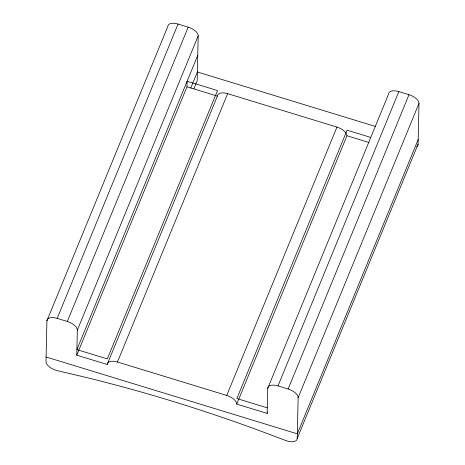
<?xml version="1.0" encoding="UTF-8"?>
<svg xmlns="http://www.w3.org/2000/svg" width="465" height="465" viewBox="0 0 465 465"><rect width="100%" height="100%" fill="white"/><g stroke="black" fill="none" stroke-linecap="round" stroke-linejoin="round"><path stroke-width="0.7" d="M46.919 320.833L45.994 361.642A10.742 5.289 22.3 0 0 57.48 370.698L86.025 377.411A828.833 407.881 22.3 0 1 257.029 429.707L285.487 440.436A10.742 5.289 22.3 0 0 297.216 438.483L418.082 144.167L419.006 103.358A10.742 5.289 22.3 0 0 408.991 94.691L398.854 91.593A10.742 5.289 22.3 0 0 388.589 94.058L267.73 388.374L267.16 413.408L236.743 404.108A10.742 5.289 22.3 0 0 226.734 395.442L117.447 362.014A10.742 5.289 22.3 0 0 107.183 364.479L76.766 355.173L77.335 330.138L198.2 35.817A10.742 5.289 22.3 0 0 188.186 27.156L178.049 24.052A10.742 5.289 22.3 0 0 167.784 26.517L46.919 320.833A10.742 5.289 22.3 0 1 57.183 318.368L67.32 321.472A10.742 5.289 22.3 0 1 77.335 330.138M76.766 355.173L186.971 86.81L187.099 81.247L217.51 90.547L107.305 358.91L76.894 349.61L197.759 55.294M198.2 35.817L197.177 80.741L193.899 88.728M297.216 438.483L298.141 397.674L419.006 103.358M57.183 318.368L178.049 24.052M67.32 321.472L188.186 27.156M190.755 88.112L197.375 71.982L375.307 126.41M107.183 364.479L217.388 96.116A10.742 5.289 22.3 0 1 227.652 93.651L336.939 127.079A10.742 5.289 22.3 0 1 346.948 135.745L369.071 142.511M117.447 362.014L227.652 93.651M226.734 395.442L336.939 127.079M236.743 404.108L346.948 135.745M267.73 388.374A10.742 5.289 22.3 0 1 277.994 385.909L398.854 91.593M267.16 413.408L267.712 412.071M298.141 397.674A10.742 5.289 22.3 0 0 288.131 389.013L408.991 94.691M418.186 139.523L297.321 433.839L46.099 356.998M370.576 137.367L347.076 130.177L236.871 398.546L267.288 407.846M186.971 86.81L217.388 96.116M277.994 385.909L288.131 389.013M418.082 144.167A10.742 5.289 22.3 0 1 416.687 146.516"/></g></svg>
